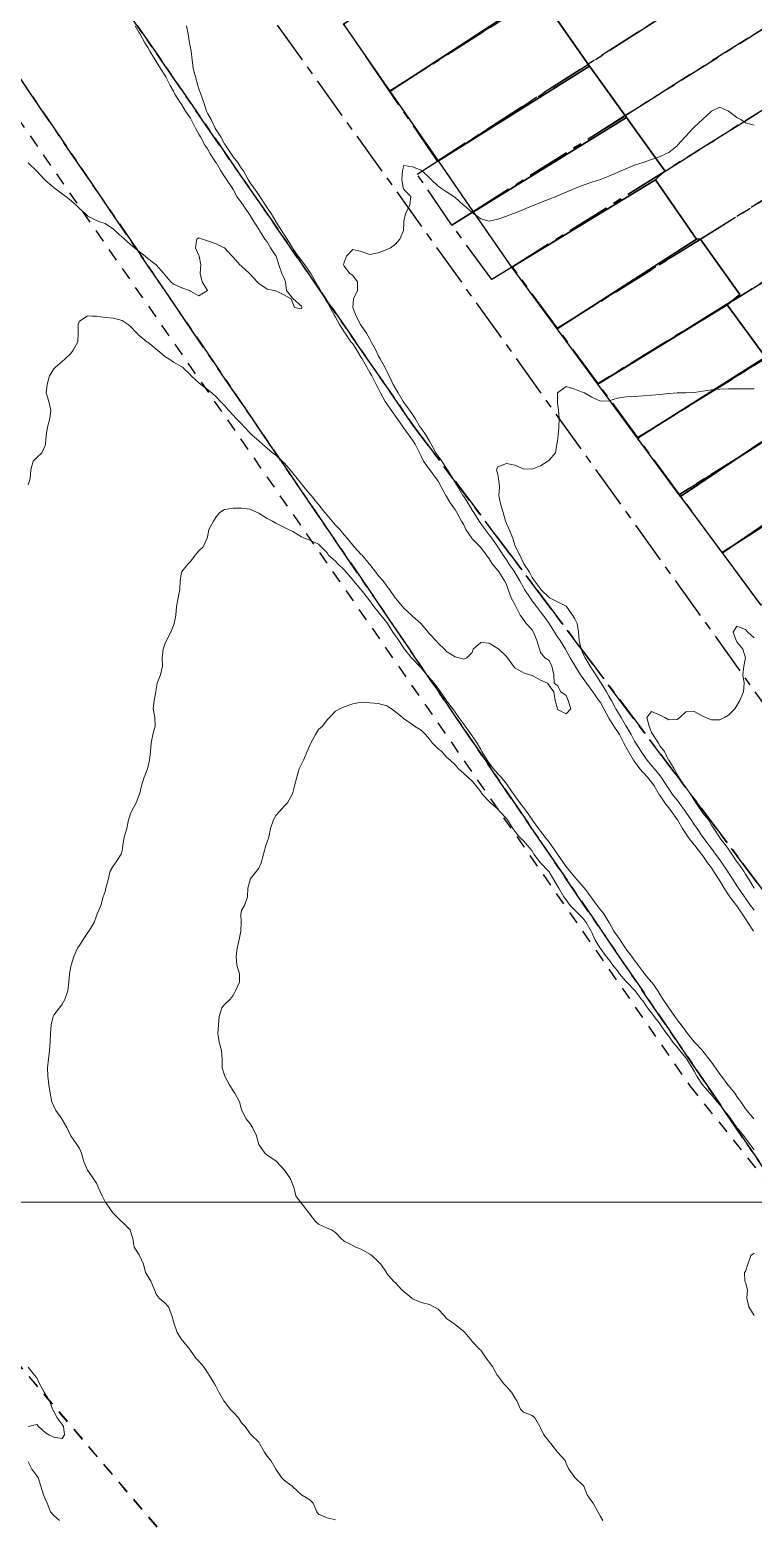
# Model space of a CAD drawing. Header units: centimetres. Extents: x 0 to 642158, y -847 to 649707.
# Drawn here: x 616674.8 to 616717.2, y 621268.8 to 621356 of the extents above; entities that cross this region are included whole.
import ezdxf

# ---------------------------------------------------------------- set-up
doc = ezdxf.new("R2010")
doc.units = ezdxf.units.CM
doc.header["$MEASUREMENT"] = 0
doc.linetypes.add('CENTERX2', pattern=[4, 2.5, -0.5, 0.5, -0.5])
doc.linetypes.add('JIS_02_0.7', pattern=[1.35, 0.75, -0.6])
for name, color, linetype, lineweight in [('MEV_grille', 254, 'Continuous', 9), ('WAL_parcellaire agricole', 7, 'JIS_02_0.7', 25), ('WAL_topographie 0.5', 253, 'Continuous', 20)]:
    doc.layers.add(name, color=color, linetype=linetype, lineweight=lineweight)
doc.layers.add('SPW_batiments', color=7, linetype='Continuous')
doc.layers.add('SPW_parcellaire cadastral', color=7, linetype='CENTERX2', lineweight=25, true_color=0xff0542)

# ---------------------------------------------------------------- blocks, each defined once
blk = doc.blocks.new('*U114')
at = {"layer": 'MEV_grille', "transparency": 33554687}
blk.add_lwpolyline([(-1338.461, 0), (1338.461, 0)], dxfattribs=at)
blk = doc.blocks.new('*U115')
at = {"layer": 'MEV_grille', "color": 0, "linetype": 'ByBlock', "lineweight": -2, "transparency": 16777216}
blk.add_blockref('*U114', (0, -1100), dxfattribs=at)

msp = doc.modelspace()

# ---------------------------------------------------------------- linework, layer by layer
at = {"layer": 'SPW_batiments'}
for points in [[(616702.088, 621361.83), (616704.667, 621358.12), (616695.948, 621352.417), (616693.318, 621356.225), (616693.233, 621356.349), (616701.96, 621362.015), (616702.088, 621361.83)], [(616707.482, 621354.071), (616707.61, 621353.886), (616698.766, 621348.335), (616695.948, 621352.417), (616704.667, 621358.12), (616707.482, 621354.071)], [(616717.918, 621336.836), (616715.67, 621339.905), (616716.42, 621340.505), (616714.087, 621343.772), (616713.887, 621343.755), (616711.469, 621347.222), (616712.019, 621347.755), (616709.776, 621350.875), (616707.722, 621353.73), (616707.61, 621353.886), (616707.482, 621354.071), (616704.667, 621358.12)], [(616707.722, 621353.73), (616709.776, 621350.875), (616700.824, 621345.356), (616698.766, 621348.335), (616707.61, 621353.886), (616707.722, 621353.73)], [(616712.019, 621347.755), (616711.469, 621347.222), (616703.07, 621342.104), (616700.824, 621345.356), (616709.776, 621350.875), (616712.019, 621347.755)], [(616713.887, 621343.755), (616705.721, 621338.504), (616703.07, 621342.104), (616711.469, 621347.222), (616713.887, 621343.755)], [(616716.42, 621340.505), (616715.67, 621339.905), (616708.101, 621335.269), (616705.721, 621338.504), (616713.887, 621343.755), (616714.087, 621343.772), (616716.42, 621340.505)], [(616717.918, 621336.836), (616710.433, 621332.102), (616708.101, 621335.269), (616715.67, 621339.905), (616717.918, 621336.836)], [(616720.271, 621333.623), (616712.945, 621328.691), (616712.811, 621328.872), (616710.433, 621332.102), (616717.918, 621336.836), (616720.271, 621333.623)], [(616723.614, 621330.99), (616715.392, 621325.39), (616713.034, 621328.57), (616712.945, 621328.691), (616720.271, 621333.623), (616721.221, 621334.156), (616723.614, 621330.99)], [(616726.122, 621327.674), (616717.662, 621322.328), (616715.392, 621325.39), (616723.614, 621330.99), (616726.122, 621327.674)]]:
    msp.add_lwpolyline(points, dxfattribs=at)
at = {"layer": 'SPW_parcellaire cadastral'}
for points in [[(616566.625, 621511.044), (616564.791, 621513.686), (616562.26, 621517.345), (616562.09, 621517.555), (616560.837, 621519.073), (616559.593, 621520.62), (616559.431, 621521.093), (616562.84, 621525.118), (616566.156, 621529.044), (616642.743, 621421.307), (616722.612, 621309.833), (616752.379, 621269.003), (616769.052, 621263.236), (616759.547, 621253.317), (616749.116, 621266.152), (616727.057, 621293.296), (616697.336, 621332.785), (616601.598, 621471.483), (616596.393, 621467.821), (616586.863, 621481.938), (616577.257, 621496.035), (616566.625, 621511.044)], [(616759.547, 621253.317), (616758.203, 621251.915), (616755.27, 621248.854), (616753.119, 621246.609), (616718.835, 621287.856), (616605.696, 621453.681), (616596.393, 621467.821), (616601.598, 621471.483), (616697.336, 621332.785), (616727.057, 621293.296), (616749.116, 621266.152), (616759.547, 621253.317)], [(616605.696, 621453.681), (616718.835, 621287.856), (616753.119, 621246.609)], [(616693.218, 621356.362), (616704.232, 621363.314), (616705.797, 621364.302), (616709.229, 621366.469), (616711.894, 621368.151), (616766.461, 621403.571), (616769.222, 621399.536), (616738.445, 621379.409), (616707.749, 621359.928), (616695.915, 621352.417), (616693.218, 621356.362)], [(616775.859, 621388.838), (616778.838, 621384.107), (616723.226, 621349.439), (616721.529, 621348.381), (616719.201, 621346.929), (616714.046, 621343.716), (616705.746, 621338.542), (616703.102, 621342.142), (616711.979, 621347.698), (616722.256, 621354.13), (616746.002, 621368.991), (616775.859, 621388.838)], [(616708.124, 621335.303), (616705.746, 621338.542), (616714.046, 621343.716), (616719.201, 621346.929), (616721.529, 621348.381), (616723.226, 621349.439), (616778.838, 621384.107), (616781.304, 621380.351), (616751.203, 621361.822), (616725.652, 621346.093), (616723.949, 621345.044), (616716.411, 621340.404), (616715.593, 621339.9), (616708.124, 621335.303)], [(616741.196, 621375.617), (616719.391, 621361.607), (616717.174, 621360.183), (616713.892, 621358.074), (616710.43, 621355.85), (616698.715, 621348.323), (616695.915, 621352.417), (616707.749, 621359.928), (616738.445, 621379.409), (616741.196, 621375.617)], [(616699.561, 621344.58), (616697.525, 621347.558), (616698.715, 621348.323), (616710.43, 621355.85), (616713.892, 621358.074), (616717.174, 621360.183), (616719.391, 621361.607), (616741.196, 621375.617), (616743.566, 621372.35), (616719.245, 621356.997), (616716.895, 621355.518), (616709.645, 621350.944), (616700.758, 621345.335), (616699.561, 621344.58)], [(616699.561, 621344.58), (616700.758, 621345.335), (616709.645, 621350.944), (616716.895, 621355.518), (616719.245, 621356.997), (616743.566, 621372.35), (616746.002, 621368.991), (616722.256, 621354.13), (616711.979, 621347.698), (616703.102, 621342.142), (616701.902, 621341.392), (616699.561, 621344.58)], [(616710.45, 621332.133), (616708.124, 621335.303), (616715.593, 621339.9), (616716.411, 621340.404), (616723.949, 621345.044), (616725.652, 621346.093), (616751.203, 621361.822), (616753.378, 621358.824), (616727.415, 621342.681), (616717.892, 621336.76), (616710.45, 621332.133)], [(616710.45, 621332.133), (616717.892, 621336.76), (616727.415, 621342.681), (616753.378, 621358.824), (616755.666, 621355.67), (616728.039, 621338.324), (616727.027, 621337.689), (616712.889, 621328.812), (616710.45, 621332.133)], [(616712.889, 621328.812), (616727.027, 621337.689), (616728.039, 621338.324), (616755.666, 621355.67), (616757.938, 621352.538), (616732.172, 621336.111), (616729.301, 621334.281), (616715.386, 621325.41), (616712.889, 621328.812)], [(616717.643, 621322.336), (616715.386, 621325.41), (616729.301, 621334.281), (616732.172, 621336.111), (616757.938, 621352.538), (616760.287, 621349.299), (616734.324, 621332.883), (616727.594, 621328.628), (616717.643, 621322.336)]]:
    msp.add_lwpolyline(points, dxfattribs=at)
at = {"layer": 'WAL_parcellaire agricole'}
for points in [[(616810.251, 621070.768), (616781.35, 621080.764), (616765.85, 621085.362), (616748.357, 621090.818), (616682.918, 621169.639), (616661.738, 621197.449), (616602.087, 621269.369), (616526.994, 621299.499), (616576.822, 621338.338), (616533.815, 621402.665), (616552.813, 621416.834), (616582.717, 621382.138), (616635.423, 621323.445), (616688.43, 621261.152), (616732.293, 621211.325), (616828.245, 621125.169), (616881.648, 621072.228), (616874.217, 621071.21), (616845.277, 621069.528), (616834.321, 621069.895), (616821.725, 621073.496), (616819.913, 621067.675), (616810.251, 621070.768)], [(616635.423, 621323.445), (616673.319, 621352.016), (616713.492, 621294.188), (616745.83, 621253.858), (616755.498, 621243.526), (616729.279, 621214.505), (616688.43, 621261.152), (616635.423, 621323.445)]]:
    msp.add_lwpolyline(points, dxfattribs=at)
at = {"layer": 'WAL_topographie 0.5'}
for points in [[(616684.022, 621356.25), (616684.11, 621355.75), (616684.194, 621355.25), (616684.25, 621354.958), (616684.299, 621354.75), (616684.353, 621354.25), (616684.414, 621353.75), (616684.542, 621353.25), (616684.689, 621352.75), (616684.75, 621352.562), (616684.854, 621352.25), (616685.044, 621351.75), (616685.199, 621351.25), (616685.25, 621351.119), (616685.458, 621350.75), (616685.7, 621350.25), (616685.75, 621350.162), (616686.027, 621349.75), (616686.25, 621349.328), (616686.303, 621349.25), (616686.637, 621348.75), (616686.75, 621348.576), (616687.021, 621348.25), (616687.25, 621347.897), (616687.359, 621347.75), (616687.634, 621347.25), (616687.75, 621347.056), (616687.966, 621346.75), (616688.25, 621346.344), (616688.321, 621346.25), (616688.649, 621345.75), (616688.75, 621345.592), (616688.971, 621345.25), (616689.25, 621344.79), (616689.275, 621344.75), (616689.59, 621344.25), (616689.75, 621343.986), (616689.907, 621343.75), (616690.217, 621343.25), (616690.25, 621343.202), (616690.565, 621342.75), (616690.75, 621342.51), (616690.955, 621342.25), (616691.25, 621341.813), (616691.291, 621341.75), (616691.571, 621341.25), (616691.75, 621340.933), (616691.86, 621340.75), (616692.14, 621340.25), (616692.25, 621340.06), (616692.428, 621339.75), (616692.711, 621339.25), (616692.75, 621339.18), (616692.983, 621338.75), (616693.25, 621338.329), (616693.303, 621338.25), (616693.651, 621337.75), (616693.75, 621337.616), (616693.988, 621337.25), (616694.25, 621336.829), (616694.296, 621336.75), (616694.57, 621336.25), (616694.75, 621335.95), (616694.865, 621335.75), (616695.134, 621335.25), (616695.25, 621335.023), (616695.378, 621334.75), (616695.652, 621334.25), (616695.75, 621334.114), (616695.997, 621333.75), (616696.25, 621333.396), (616696.35, 621333.25), (616696.7, 621332.75), (616696.75, 621332.687), (616697.057, 621332.25), (616697.25, 621331.988), (616697.403, 621331.75), (616697.661, 621331.25), (616697.75, 621331.056), (616697.888, 621330.75), (616698.25, 621330.275), (616698.268, 621330.25), (616698.639, 621329.75), (616698.75, 621329.588), (616698.931, 621329.25), (616699.211, 621328.75), (616699.25, 621328.686), (616699.504, 621328.25), (616699.75, 621327.922), (616699.853, 621327.75), (616700.126, 621327.25), (616700.25, 621327.03), (616700.38, 621326.75), (616700.717, 621326.25), (616700.75, 621326.214), (616701.205, 621325.75), (616701.25, 621325.704), (616701.578, 621325.25), (616701.75, 621325.029), (616701.922, 621324.75), (616702.25, 621324.352), (616702.318, 621324.25), (616702.632, 621323.75), (616702.75, 621323.532), (616702.852, 621323.25), (616703.029, 621322.75), (616703.25, 621322.368), (616703.297, 621322.25), (616703.548, 621321.75), (616703.75, 621321.489), (616703.915, 621321.25), (616704.25, 621320.879), (616704.329, 621320.75), (616704.528, 621320.25), (616704.681, 621319.75), (616704.75, 621319.562), (616705, 621319.25), (616705.25, 621319.083), (616705.4, 621318.75), (616705.528, 621318.25), (616705.55, 621317.75), (616705.75, 621317.625), (616705.927, 621317.25), (616706.25, 621317.038), (616706.36, 621316.75), (616706.53, 621316.25), (616706.25, 621315.958), (616705.75, 621316.224), (616705.736, 621316.25), (616705.596, 621316.75), (616705.536, 621317.25), (616705.25, 621317.614), (616705.156, 621317.75), (616704.75, 621317.941), (616704.25, 621318.203), (616704.096, 621318.25), (616703.75, 621318.362), (616703.25, 621318.662), (616703.17, 621318.75), (616702.816, 621319.25), (616702.75, 621319.326), (616702.298, 621319.75), (616702.25, 621319.787), (616701.75, 621320.099), (616701.25, 621320.148), (616700.812, 621319.75), (616700.75, 621319.558), (616700.442, 621319.25), (616700.25, 621319.164), (616699.973, 621319.25), (616699.75, 621319.306), (616699.25, 621319.61), (616699.133, 621319.75), (616698.75, 621320.099), (616698.618, 621320.25), (616698.25, 621320.639), (616698.173, 621320.75), (616697.75, 621321.239), (616697.74, 621321.25), (616697.25, 621321.689), (616697.19, 621321.75), (616696.75, 621322.148), (616696.671, 621322.25), (616696.25, 621322.739), (616696.242, 621322.75), (616695.905, 621323.25), (616695.75, 621323.445), (616695.538, 621323.75), (616695.25, 621324.068), (616695.106, 621324.25), (616694.75, 621324.701), (616694.714, 621324.75), (616694.3, 621325.25), (616694.25, 621325.291), (616693.838, 621325.75), (616693.75, 621325.842), (616693.426, 621326.25), (616693.25, 621326.439), (616692.993, 621326.75), (616692.75, 621327.017), (616692.543, 621327.25), (616692.25, 621327.601), (616692.122, 621327.75), (616691.75, 621328.211), (616691.718, 621328.25), (616691.314, 621328.75), (616691.25, 621328.821), (616690.897, 621329.25), (616690.75, 621329.429), (616690.49, 621329.75), (616690.25, 621330.051), (616690.087, 621330.25), (616689.75, 621330.63), (616689.629, 621330.75), (616689.25, 621331.1), (616689.059, 621331.25), (616688.75, 621331.511), (616688.461, 621331.75), (616688.25, 621331.946), (616687.892, 621332.25), (616687.75, 621332.39), (616687.408, 621332.75), (616687.25, 621332.939), (616686.931, 621333.25), (616686.75, 621333.445), (616686.475, 621333.75), (616686.25, 621334.02), (616686.017, 621334.25), (616685.75, 621334.523), (616685.497, 621334.75), (616685.25, 621334.958), (616684.863, 621335.25), (616684.75, 621335.344), (616684.302, 621335.75), (616684.25, 621335.813), (616683.78, 621336.25), (616683.75, 621336.273), (616683.25, 621336.553), (616682.977, 621336.75), (616682.75, 621336.888), (616682.313, 621337.25), (616682.25, 621337.321), (616681.75, 621337.723), (616681.707, 621337.75), (616681.25, 621338.121), (616681.121, 621338.25), (616680.75, 621338.648), (616680.601, 621338.75), (616680.25, 621338.986), (616679.75, 621339.134), (616679.25, 621339.165), (616678.75, 621339.238), (616678.5, 621339.25), (616678.25, 621339.26), (616678.204, 621339.25), (616677.75, 621338.956), (616677.685, 621338.75), (616677.679, 621338.25), (616677.654, 621337.75), (616677.391, 621337.25), (616677.25, 621337.054), (616676.91, 621336.75), (616676.75, 621336.583), (616676.35, 621336.25), (616676.25, 621336.167), (616675.994, 621335.75), (616675.861, 621335.25), (616675.813, 621334.75), (616675.961, 621334.25), (616676.077, 621333.75), (616676.012, 621333.25), (616675.892, 621332.75), (616675.806, 621332.25), (616675.767, 621331.75), (616675.75, 621331.679), (616675.543, 621331.25), (616675.25, 621330.967), (616675.047, 621330.75), (616674.905, 621330.25), (616674.863, 621329.75), (616674.75, 621329.375)], [(616681.013, 621356.25), (616681.25, 621355.841), (616681.305, 621355.75), (616681.59, 621355.25), (616681.75, 621354.978), (616681.877, 621354.75), (616682.18, 621354.25), (616682.25, 621354.151), (616682.505, 621353.75), (616682.75, 621353.346), (616682.804, 621353.25), (616683.06, 621352.75), (616683.25, 621352.423), (616683.343, 621352.25), (616683.641, 621351.75), (616683.75, 621351.609), (616683.97, 621351.25), (616684.25, 621350.835), (616684.295, 621350.75), (616684.554, 621350.25), (616684.75, 621349.905), (616684.831, 621349.75), (616685.103, 621349.25), (616685.25, 621349.031), (616685.401, 621348.75), (616685.747, 621348.25), (616685.75, 621348.247), (616686.034, 621347.75), (616686.25, 621347.43), (616686.36, 621347.25), (616686.685, 621346.75), (616686.75, 621346.652), (616686.973, 621346.25), (616687.25, 621345.887), (616687.342, 621345.75), (616687.668, 621345.25), (616687.75, 621345.13), (616687.976, 621344.75), (616688.25, 621344.339), (616688.298, 621344.25), (616688.614, 621343.75), (616688.75, 621343.594), (616688.935, 621343.25), (616689.25, 621342.779), (616689.265, 621342.75), (616689.431, 621342.25), (616689.6, 621341.75), (616689.75, 621341.417), (616689.811, 621341.25), (616689.882, 621340.75), (616690.25, 621340.283), (616690.27, 621340.25), (616690.75, 621339.821), (616690.777, 621339.75), (616690.75, 621339.676), (616690.35, 621339.75), (616690.25, 621340), (616690.15, 621340.25), (616689.75, 621340.472), (616689.25, 621340.726), (616689.15, 621340.75), (616688.75, 621340.833), (616688.25, 621341.15), (616688.157, 621341.25), (616687.75, 621341.699), (616687.707, 621341.75), (616687.25, 621342.171), (616687.15, 621342.25), (616686.75, 621342.694), (616686.701, 621342.75), (616686.25, 621343.237), (616686.23, 621343.25), (616685.75, 621343.481), (616685.25, 621343.653), (616684.95, 621343.75), (616684.75, 621343.83), (616684.625, 621343.75), (616684.556, 621343.25), (616684.75, 621342.788), (616684.767, 621342.75), (616684.853, 621342.25), (616684.826, 621341.75), (616684.934, 621341.25), (616685.25, 621340.75), (616685.25, 621340.75), (616685.25, 621340.75), (616684.75, 621340.432), (616684.25, 621340.71), (616684.187, 621340.75), (616683.75, 621340.896), (616683.25, 621341.116), (616683.101, 621341.25), (616682.75, 621341.665), (616682.687, 621341.75), (616682.25, 621342.244), (616682.243, 621342.25), (616681.75, 621342.629), (616681.6, 621342.75), (616681.25, 621343.033), (616680.981, 621343.25), (616680.75, 621343.437), (616680.39, 621343.75), (616680.25, 621343.871), (616679.829, 621344.25), (616679.75, 621344.338), (616679.25, 621344.666), (616678.991, 621344.75), (616678.75, 621344.839), (616678.25, 621345.105), (616678.086, 621345.25), (616677.75, 621345.549), (616677.56, 621345.75), (616677.25, 621346.01), (616676.963, 621346.25), (616676.75, 621346.412), (616676.281, 621346.75), (616676.25, 621346.771), (616675.75, 621347.201), (616675.705, 621347.25), (616675.25, 621347.74), (616675.24, 621347.75), (616674.75, 621348.23)], [(616717.25, 621350.425), (616716.75, 621350.558), (616716.472, 621350.75), (616716.25, 621350.875), (616715.75, 621351.25), (616715.75, 621351.25), (616715.25, 621351.488), (616714.75, 621351.25), (616714.75, 621351.25), (616714.25, 621350.78), (616714.221, 621350.75), (616713.75, 621350.318), (616713.686, 621350.25), (616713.25, 621349.778), (616713.225, 621349.75), (616712.775, 621349.25), (616712.75, 621349.225), (616712.25, 621348.828), (616712.091, 621348.75), (616711.75, 621348.6), (616711.25, 621348.417), (616710.75, 621348.25), (616710.75, 621348.25), (616710.25, 621348.076), (616709.75, 621347.877), (616709.467, 621347.75), (616709.25, 621347.654), (616708.75, 621347.44), (616708.25, 621347.25), (616708.25, 621347.25), (616707.75, 621347.083), (616707.25, 621346.913), (616706.829, 621346.75), (616706.75, 621346.72), (616706.25, 621346.5), (616705.75, 621346.28), (616705.671, 621346.25), (616705.25, 621346.087), (616704.75, 621345.9), (616704.375, 621345.75), (616704.25, 621345.702), (616703.75, 621345.495), (616703.25, 621345.281), (616703.167, 621345.25), (616702.75, 621345.094), (616702.25, 621344.932), (616701.75, 621344.814), (616701.25, 621344.933), (616700.831, 621345.25), (616700.75, 621345.313), (616700.25, 621345.733), (616700.234, 621345.75), (616699.75, 621346.192), (616699.665, 621346.25), (616699.25, 621346.525), (616698.894, 621346.75), (616698.75, 621346.853), (616698.347, 621347.25), (616698.25, 621347.35), (616697.821, 621347.75), (616697.75, 621347.8), (616697.25, 621347.995), (616696.75, 621348.058), (616696.659, 621347.75), (616696.63, 621347.25), (616696.703, 621346.75), (616696.75, 621346.663), (616697.163, 621346.25), (616697.096, 621345.75), (616696.85, 621345.25), (616696.75, 621344.796), (616696.738, 621344.75), (616696.721, 621344.25), (616696.518, 621343.75), (616696.25, 621343.45), (616695.956, 621343.25), (616695.75, 621343.141), (616695.25, 621342.95), (616694.75, 621342.847), (616694.25, 621343.022), (616693.75, 621343.141), (616693.382, 621342.75), (616693.25, 621342.404), (616693.22, 621342.25), (616693.25, 621342.181), (616693.588, 621341.75), (616693.75, 621341.62), (616694.033, 621341.25), (616694.028, 621340.75), (616693.807, 621340.25), (616693.761, 621339.75), (616693.959, 621339.25), (616694.213, 621338.75), (616694.25, 621338.69), (616694.567, 621338.25), (616694.75, 621337.89), (616694.835, 621337.75), (616695.106, 621337.25), (616695.25, 621336.938), (616695.359, 621336.75), (616695.631, 621336.25), (616695.75, 621336.005), (616695.891, 621335.75), (616696.126, 621335.25), (616696.25, 621335.003), (616696.404, 621334.75), (616696.714, 621334.25), (616696.75, 621334.199), (616697.083, 621333.75), (616697.25, 621333.491), (616697.409, 621333.25), (616697.71, 621332.75), (616697.75, 621332.692), (616698.057, 621332.25), (616698.25, 621331.921), (616698.349, 621331.75), (616698.624, 621331.25), (616698.75, 621331.057), (616698.963, 621330.75), (616699.25, 621330.319), (616699.297, 621330.25), (616699.61, 621329.75), (616699.75, 621329.511), (616699.914, 621329.25), (616700.207, 621328.75), (616700.25, 621328.685), (616700.532, 621328.25), (616700.75, 621327.895), (616700.846, 621327.75), (616701.153, 621327.25), (616701.25, 621327.107), (616701.506, 621326.75), (616701.75, 621326.445), (616701.893, 621326.25), (616702.248, 621325.75), (616702.25, 621325.747), (616702.565, 621325.25), (616702.75, 621324.975), (616702.897, 621324.75), (616703.24, 621324.25), (616703.25, 621324.235), (616703.531, 621323.75), (616703.75, 621323.354), (616703.814, 621323.25), (616704.134, 621322.75), (616704.25, 621322.586), (616704.51, 621322.25), (616704.75, 621321.933), (616704.904, 621321.75), (616705.25, 621321.255), (616705.254, 621321.25), (616705.564, 621320.75), (616705.75, 621320.469), (616705.897, 621320.25), (616706.204, 621319.75), (616706.25, 621319.672), (616706.474, 621319.25), (616706.75, 621318.784), (616706.771, 621318.75), (616707.096, 621318.25), (616707.25, 621318.025), (616707.435, 621317.75), (616707.75, 621317.325), (616707.801, 621317.25), (616708.162, 621316.75), (616708.25, 621316.623), (616708.448, 621316.25), (616708.727, 621315.75), (616708.75, 621315.715), (616709.034, 621315.25), (616709.25, 621314.938), (616709.362, 621314.75), (616709.63, 621314.25), (616709.75, 621314.036), (616709.902, 621313.75), (616710.199, 621313.25), (616710.25, 621313.176), (616710.552, 621312.75), (616710.75, 621312.528), (616711.005, 621312.25), (616711.25, 621311.96), (616711.399, 621311.75), (616711.688, 621311.25), (616711.75, 621311.155), (616712.018, 621310.75), (616712.25, 621310.457), (616712.409, 621310.25), (616712.75, 621309.769), (616712.762, 621309.75), (616713.063, 621309.25), (616713.25, 621308.967), (616713.387, 621308.75), (616713.75, 621308.296), (616713.784, 621308.25), (616714.176, 621307.75), (616714.25, 621307.654), (616714.529, 621307.25), (616714.75, 621306.953), (616714.884, 621306.75), (616715.208, 621306.25), (616715.25, 621306.185), (616715.492, 621305.75), (616715.75, 621305.371), (616715.833, 621305.25), (616716.229, 621304.75), (616716.25, 621304.723), (616716.562, 621304.25), (616716.75, 621303.958), (616716.879, 621303.75), (616717.223, 621303.25)], [(616717.25, 621334.982), (616716.75, 621334.992), (616716.25, 621335), (616715.75, 621335), (616715.25, 621334.977), (616714.75, 621334.926), (616714.25, 621334.859), (616713.75, 621334.785), (616713.25, 621334.75), (616713.25, 621334.75), (616712.75, 621334.75), (616712.25, 621334.72), (616711.75, 621334.664), (616711.25, 621334.621), (616710.75, 621334.578), (616710.25, 621334.543), (616709.75, 621334.517), (616709.25, 621334.436), (616708.75, 621334.288), (616708.25, 621334.262), (616707.75, 621334.5), (616707.317, 621334.75), (616707.25, 621334.778), (616706.75, 621334.969), (616706.25, 621335.132), (616705.75, 621334.75), (616705.75, 621334.749), (616705.738, 621334.25), (616705.75, 621334.15), (616705.793, 621333.75), (616705.83, 621333.25), (616705.824, 621332.75), (616705.786, 621332.25), (616705.75, 621331.95), (616705.708, 621331.75), (616705.631, 621331.25), (616705.25, 621330.806), (616705.179, 621330.75), (616704.75, 621330.489), (616704.25, 621330.285), (616703.75, 621330.304), (616703.25, 621330.512), (616702.75, 621330.625), (616702.25, 621330.429), (616702.169, 621330.25), (616702.25, 621329.972), (616702.296, 621329.75), (616702.352, 621329.25), (616702.303, 621328.75), (616702.407, 621328.25), (616702.563, 621327.75), (616702.698, 621327.25), (616702.75, 621327.109), (616702.904, 621326.75), (616703.123, 621326.25), (616703.25, 621325.83), (616703.283, 621325.75), (616703.541, 621325.25), (616703.75, 621324.786), (616703.77, 621324.75), (616704.096, 621324.25), (616704.25, 621323.936), (616704.393, 621323.75), (616704.75, 621323.274), (616704.775, 621323.25), (616705.25, 621322.769), (616705.28, 621322.75), (616705.75, 621322.516), (616706.25, 621322.27), (616706.275, 621322.25), (616706.621, 621321.75), (616706.75, 621321.522), (616706.888, 621321.25), (616706.976, 621320.75), (616707.004, 621320.25), (616707.123, 621319.75), (616707.25, 621319.464), (616707.353, 621319.25), (616707.651, 621318.75), (616707.75, 621318.601), (616707.984, 621318.25), (616708.25, 621317.824), (616708.299, 621317.75), (616708.611, 621317.25), (616708.75, 621317.002), (616708.9, 621316.75), (616709.161, 621316.25), (616709.25, 621316.092), (616709.471, 621315.75), (616709.75, 621315.268), (616709.761, 621315.25), (616710.052, 621314.75), (616710.25, 621314.372), (616710.328, 621314.25), (616710.642, 621313.75), (616710.75, 621313.58), (616710.993, 621313.25), (616711.25, 621312.942), (616711.413, 621312.75), (616711.75, 621312.341), (616711.818, 621312.25), (616712.138, 621311.75), (616712.25, 621311.564), (616712.477, 621311.25), (616712.75, 621310.904), (616712.869, 621310.75), (616713.226, 621310.25), (616713.25, 621310.215), (616713.575, 621309.75), (616713.75, 621309.484), (616713.909, 621309.25), (616714.248, 621308.75), (616714.25, 621308.747), (616714.615, 621308.25), (616714.75, 621308.071), (616714.999, 621307.75), (616715.25, 621307.408), (616715.368, 621307.25), (616715.695, 621306.75), (616715.75, 621306.661), (616716.016, 621306.25), (616716.25, 621305.889), (616716.345, 621305.75), (616716.695, 621305.25), (616716.75, 621305.175), (616717.05, 621304.75), (616717.25, 621304.465)], [(616717.242, 621292.25), (616716.828, 621292.75), (616716.75, 621292.845), (616716.482, 621293.25), (616716.25, 621293.562), (616716.114, 621293.75), (616715.75, 621294.199), (616715.71, 621294.25), (616715.337, 621294.75), (616715.25, 621294.868), (616714.982, 621295.25), (616714.75, 621295.573), (616714.629, 621295.75), (616714.25, 621296.218), (616714.226, 621296.25), (616713.761, 621296.75), (616713.75, 621296.761), (616713.353, 621297.25), (616713.25, 621297.383), (616712.983, 621297.75), (616712.75, 621298.054), (616712.615, 621298.25), (616712.259, 621298.75), (616712.25, 621298.762), (616711.918, 621299.25), (616711.75, 621299.514), (616711.614, 621299.75), (616711.26, 621300.25), (616711.25, 621300.261), (616710.837, 621300.75), (616710.75, 621300.863), (616710.467, 621301.25), (616710.25, 621301.532), (616710.084, 621301.75), (616709.75, 621302.216), (616709.727, 621302.25), (616709.392, 621302.75), (616709.25, 621302.941), (616709.044, 621303.25), (616708.758, 621303.75), (616708.75, 621303.762), (616708.445, 621304.25), (616708.25, 621304.491), (616708.06, 621304.75), (616707.75, 621305.175), (616707.694, 621305.25), (616707.319, 621305.75), (616707.25, 621305.833), (616706.895, 621306.25), (616706.75, 621306.396), (616706.458, 621306.75), (616706.25, 621307.027), (616706.101, 621307.25), (616705.75, 621307.746), (616705.747, 621307.75), (616705.399, 621308.25), (616705.25, 621308.444), (616705.028, 621308.75), (616704.75, 621309.095), (616704.633, 621309.25), (616704.263, 621309.75), (616704.25, 621309.769), (616703.918, 621310.25), (616703.75, 621310.481), (616703.542, 621310.75), (616703.25, 621311.159), (616703.184, 621311.25), (616702.835, 621311.75), (616702.75, 621311.858), (616702.435, 621312.25), (616702.25, 621312.451), (616702.003, 621312.75), (616701.75, 621313.083), (616701.627, 621313.25), (616701.317, 621313.75), (616701.25, 621313.867), (616701.03, 621314.25), (616700.75, 621314.667), (616700.693, 621314.75), (616700.33, 621315.25), (616700.25, 621315.359), (616699.973, 621315.75), (616699.75, 621316.061), (616699.608, 621316.25), (616699.25, 621316.735), (616699.239, 621316.75), (616698.892, 621317.25), (616698.75, 621317.439), (616698.516, 621317.75), (616698.25, 621318.075), (616698.098, 621318.25), (616697.75, 621318.653), (616697.659, 621318.75), (616697.25, 621319.193), (616697.193, 621319.25), (616696.791, 621319.75), (616696.75, 621319.807), (616696.442, 621320.25), (616696.25, 621320.537), (616696.108, 621320.75), (616695.787, 621321.25), (616695.75, 621321.302), (616695.396, 621321.75), (616695.25, 621321.936), (616694.987, 621322.25), (616694.75, 621322.57), (616694.61, 621322.75), (616694.25, 621323.225), (616694.224, 621323.25), (616693.793, 621323.75), (616693.75, 621323.808), (616693.375, 621324.25), (616693.25, 621324.404), (616692.884, 621324.75), (616692.75, 621324.897), (616692.343, 621325.25), (616692.25, 621325.39), (616691.903, 621325.75), (616691.75, 621325.899), (616691.25, 621326.125), (616690.932, 621326.25), (616690.75, 621326.325), (616690.25, 621326.633), (616690, 621326.75), (616689.75, 621326.871), (616689.25, 621327.134), (616689.047, 621327.25), (616688.75, 621327.403), (616688.25, 621327.707), (616688.157, 621327.75), (616687.75, 621327.946), (616687.25, 621328.005), (616686.75, 621328), (616686.25, 621327.934), (616685.981, 621327.75), (616685.75, 621327.5), (616685.6, 621327.25), (616685.336, 621326.75), (616685.25, 621326.333), (616685.236, 621326.25), (616685, 621325.75), (616684.75, 621325.5), (616684.533, 621325.25), (616684.25, 621324.881), (616684.114, 621324.75), (616683.75, 621324.306), (616683.721, 621324.25), (616683.655, 621323.75), (616683.623, 621323.25), (616683.524, 621322.75), (616683.443, 621322.25), (616683.402, 621321.75), (616683.293, 621321.25), (616683.25, 621321.143), (616683.105, 621320.75), (616682.853, 621320.25), (616682.75, 621320.044), (616682.646, 621319.75), (616682.593, 621319.25), (616682.607, 621318.75), (616682.491, 621318.25), (616682.301, 621317.75), (616682.25, 621317.417), (616682.219, 621317.25), (616682.119, 621316.75), (616682.068, 621316.25), (616682.174, 621315.75), (616682.19, 621315.25), (616682.043, 621314.75), (616681.95, 621314.25), (616681.919, 621313.75), (616681.85, 621313.25), (616681.75, 621312.813), (616681.731, 621312.75), (616681.546, 621312.25), (616681.393, 621311.75), (616681.259, 621311.25), (616681.25, 621311.221), (616681.076, 621310.75), (616680.808, 621310.25), (616680.75, 621310.111), (616680.632, 621309.75), (616680.519, 621309.25), (616680.375, 621308.75), (616680.3, 621308.25), (616680.25, 621307.95), (616680.203, 621307.75), (616679.864, 621307.25), (616679.75, 621307.094), (616679.557, 621306.75), (616679.437, 621306.25), (616679.298, 621305.75), (616679.25, 621305.563), (616679.141, 621305.25), (616679, 621304.75), (616678.799, 621304.25), (616678.75, 621304.139), (616678.61, 621303.75), (616678.309, 621303.25), (616678.25, 621303.169), (616677.973, 621302.75), (616677.75, 621302.403), (616677.638, 621302.25), (616677.417, 621301.75), (616677.268, 621301.25), (616677.25, 621301.167), (616677.162, 621300.75), (616677.127, 621300.25), (616677.065, 621299.75), (616676.906, 621299.25), (616676.75, 621298.958), (616676.577, 621298.75), (616676.25, 621298.318), (616676.217, 621298.25), (616676.093, 621297.75), (616676.052, 621297.25), (616676.031, 621296.75), (616676.006, 621296.25), (616675.932, 621295.75), (616675.878, 621295.25), (616675.903, 621294.75), (616675.964, 621294.25), (616676.037, 621293.75), (616676.14, 621293.25), (616676.25, 621292.99), (616676.368, 621292.75), (616676.73, 621292.25), (616676.75, 621292.212), (616677.011, 621291.75), (616677.25, 621291.25), (616677.25, 621291.25), (616677.606, 621290.75), (616677.75, 621290.526), (616677.879, 621290.25), (616678.017, 621289.75), (616678.23, 621289.25), (616678.25, 621289.221), (616678.583, 621288.75), (616678.75, 621288.492), (616678.856, 621288.25), (616679.083, 621287.75), (616679.25, 621287.401), (616679.361, 621287.25), (616679.716, 621286.75), (616679.75, 621286.706), (616680.22, 621286.25), (616680.25, 621286.225), (616680.725, 621285.75), (616680.75, 621285.679), (616680.878, 621285.25), (616680.95, 621284.75), (616681.25, 621284.288), (616681.275, 621284.25), (616681.5, 621283.75), (616681.628, 621283.25), (616681.75, 621283.046), (616681.926, 621282.75), (616682.154, 621282.25), (616682.25, 621282), (616682.423, 621281.75), (616682.75, 621281.484), (616682.964, 621281.25), (616683.159, 621280.75), (616683.25, 621280.387), (616683.297, 621280.25), (616683.471, 621279.75), (616683.75, 621279.318), (616683.8, 621279.25), (616684.221, 621278.75), (616684.25, 621278.694), (616684.558, 621278.25), (616684.75, 621278.065), (616685.024, 621277.75), (616685.25, 621277.4), (616685.35, 621277.25), (616685.663, 621276.75), (616685.75, 621276.568), (616685.917, 621276.25), (616686.206, 621275.75), (616686.25, 621275.704), (616686.573, 621275.25), (616686.75, 621275.078), (616687.068, 621274.75), (616687.25, 621274.464), (616687.454, 621274.25), (616687.75, 621273.817), (616687.8, 621273.75), (616688.25, 621273.322), (616688.297, 621273.25), (616688.579, 621272.75), (616688.75, 621272.51), (616688.967, 621272.25), (616689.25, 621271.75), (616689.25, 621271.75), (616689.58, 621271.25), (616689.75, 621271.09), (616690.212, 621270.75), (616690.25, 621270.714), (616690.75, 621270.25), (616690.75, 621270.25), (616691.25, 621269.958), (616691.442, 621269.75), (616691.66, 621269.25), (616691.75, 621269.11), (616692.25, 621268.896), (616692.75, 621268.772)], [(616717.25, 621320.407), (616716.894, 621320.75), (616716.75, 621320.897), (616716.25, 621321.105), (616716.03, 621320.75), (616716.207, 621320.25), (616716.25, 621320.187), (616716.6, 621319.75), (616716.75, 621319.25), (616716.75, 621319.25), (616716.75, 621319.25), (616716.656, 621318.75), (616716.6, 621318.25), (616716.674, 621317.75), (616716.621, 621317.25), (616716.417, 621316.75), (616716.25, 621316.445), (616716.125, 621316.25), (616715.75, 621315.888), (616715.515, 621315.75), (616715.25, 621315.621), (616714.75, 621315.61), (616714.397, 621315.75), (616714.25, 621315.818), (616713.75, 621316.109), (616713.25, 621316.076), (616712.909, 621315.75), (616712.75, 621315.633), (616712.25, 621315.615), (616712.023, 621315.75), (616711.75, 621315.886), (616711.25, 621316.11), (616710.968, 621315.75), (616711.101, 621315.25), (616711.25, 621314.864), (616711.324, 621314.75), (616711.647, 621314.25), (616711.75, 621314.08), (616712.004, 621313.75), (616712.246, 621313.25), (616712.25, 621313.243), (616712.574, 621312.75), (616712.75, 621312.403), (616712.84, 621312.25), (616713.181, 621311.75), (616713.25, 621311.653), (616713.555, 621311.25), (616713.75, 621310.903), (616713.849, 621310.75), (616714.187, 621310.25), (616714.25, 621310.157), (616714.574, 621309.75), (616714.75, 621309.441), (616714.901, 621309.25), (616715.222, 621308.75), (616715.25, 621308.709), (616715.602, 621308.25), (616715.75, 621308.038), (616715.955, 621307.75), (616716.25, 621307.308), (616716.296, 621307.25), (616716.643, 621306.75), (616716.75, 621306.573), (616716.966, 621306.25), (616717.25, 621305.755)], [(616717.25, 621290.437), (616717.026, 621290.75), (616716.75, 621291.125), (616716.641, 621291.25), (616716.25, 621291.747), (616716.248, 621291.75), (616715.882, 621292.25), (616715.75, 621292.449), (616715.494, 621292.75), (616715.25, 621293.075), (616715.096, 621293.25), (616714.75, 621293.663), (616714.668, 621293.75), (616714.25, 621294.224), (616714.229, 621294.25), (616713.904, 621294.75), (616713.75, 621295.039), (616713.622, 621295.25), (616713.311, 621295.75), (616713.25, 621295.833), (616712.909, 621296.25), (616712.75, 621296.453), (616712.501, 621296.75), (616712.25, 621297.093), (616712.119, 621297.25), (616711.775, 621297.75), (616711.75, 621297.787), (616711.401, 621298.25), (616711.25, 621298.465), (616711.001, 621298.75), (616710.75, 621299.141), (616710.66, 621299.25), (616710.283, 621299.75), (616710.25, 621299.788), (616709.797, 621300.25), (616709.75, 621300.307), (616709.376, 621300.75), (616709.25, 621300.923), (616708.989, 621301.25), (616708.75, 621301.581), (616708.598, 621301.75), (616708.25, 621302.227), (616708.233, 621302.25), (616707.921, 621302.75), (616707.75, 621303.166), (616707.706, 621303.25), (616707.414, 621303.75), (616707.25, 621303.983), (616706.967, 621304.25), (616706.75, 621304.478), (616706.481, 621304.75), (616706.25, 621305.08), (616706.112, 621305.25), (616705.81, 621305.75), (616705.75, 621305.866), (616705.536, 621306.25), (616705.25, 621306.716), (616705.219, 621306.75), (616704.75, 621307.246), (616704.746, 621307.25), (616704.365, 621307.75), (616704.25, 621307.936), (616703.98, 621308.25), (616703.75, 621308.528), (616703.507, 621308.75), (616703.25, 621309.098), (616703.132, 621309.25), (616702.819, 621309.75), (616702.75, 621309.843), (616702.364, 621310.25), (616702.25, 621310.376), (616701.828, 621310.75), (616701.75, 621310.836), (616701.352, 621311.25), (616701.25, 621311.398), (616700.975, 621311.75), (616700.75, 621312.016), (616700.485, 621312.25), (616700.25, 621312.472), (616699.937, 621312.75), (616699.75, 621312.976), (616699.46, 621313.25), (616699.25, 621313.434), (616698.96, 621313.75), (616698.75, 621313.909), (616698.421, 621314.25), (616698.25, 621314.473), (616698.016, 621314.75), (616697.75, 621315.013), (616697.365, 621315.25), (616697.25, 621315.332), (616696.75, 621315.679), (616696.657, 621315.75), (616696.25, 621316.08), (616696.031, 621316.25), (616695.75, 621316.439), (616695.25, 621316.565), (616694.75, 621316.61), (616694.25, 621316.644), (616693.75, 621316.548), (616693.25, 621316.368), (616693, 621316.25), (616692.75, 621316.117), (616692.383, 621315.75), (616692.25, 621315.607), (616691.987, 621315.25), (616691.75, 621315.045), (616691.574, 621314.75), (616691.295, 621314.25), (616691.25, 621314.139), (616691.087, 621313.75), (616690.865, 621313.25), (616690.75, 621313.025), (616690.622, 621312.75), (616690.486, 621312.25), (616690.35, 621311.75), (616690.25, 621311.365), (616690.2, 621311.25), (616689.941, 621310.75), (616689.75, 621310.576), (616689.472, 621310.25), (616689.25, 621310.01), (616689.106, 621309.75), (616688.946, 621309.25), (616688.85, 621308.75), (616688.75, 621308.472), (616688.673, 621308.25), (616688.537, 621307.75), (616688.398, 621307.25), (616688.25, 621306.925), (616688.11, 621306.75), (616687.75, 621306.276), (616687.739, 621306.25), (616687.612, 621305.75), (616687.583, 621305.25), (616687.425, 621304.75), (616687.25, 621304.458), (616687.2, 621304.25), (616687.213, 621303.75), (616687.205, 621303.25), (616687.095, 621302.75), (616686.992, 621302.25), (616686.92, 621301.75), (616686.973, 621301.25), (616687.13, 621300.75), (616687.128, 621300.25), (616686.885, 621299.75), (616686.75, 621299.481), (616686.563, 621299.25), (616686.25, 621298.956), (616686.098, 621298.75), (616685.942, 621298.25), (616685.895, 621297.75), (616685.853, 621297.25), (616685.938, 621296.75), (616686.078, 621296.25), (616686.1, 621295.75), (616686.115, 621295.25), (616686.25, 621294.817), (616686.273, 621294.75), (616686.541, 621294.25), (616686.75, 621293.89), (616686.85, 621293.75), (616687.121, 621293.25), (616687.25, 621292.8), (616687.264, 621292.75), (616687.516, 621292.25), (616687.75, 621291.962), (616687.891, 621291.75), (616688.113, 621291.25), (616688.25, 621290.75), (616688.25, 621290.75), (616688.615, 621290.25), (616688.75, 621290.125), (616689.25, 621289.79), (616689.292, 621289.75), (616689.75, 621289.25), (616689.75, 621289.25), (616690.103, 621288.75), (616690.25, 621288.393), (616690.295, 621288.25), (616690.429, 621287.75), (616690.75, 621287.304), (616690.793, 621287.25), (616691.189, 621286.75), (616691.25, 621286.667), (616691.571, 621286.25), (616691.75, 621286.083), (616692.25, 621285.848), (616692.516, 621285.75), (616692.75, 621285.604), (616693.077, 621285.25), (616693.25, 621285.095), (616693.75, 621284.843), (616693.942, 621284.75), (616694.25, 621284.629), (616694.75, 621284.338), (616694.87, 621284.25), (616695.25, 621283.898), (616695.398, 621283.75), (616695.72, 621283.25), (616695.75, 621283.202), (616696.146, 621282.75), (616696.25, 621282.65), (616696.635, 621282.25), (616696.75, 621282.153), (616697.213, 621281.75), (616697.25, 621281.72), (616697.75, 621281.51), (616698.25, 621281.381), (616698.5, 621281.25), (616698.75, 621281.111), (616699.111, 621280.75), (616699.25, 621280.571), (616699.7, 621280.25), (616699.75, 621280.221), (616700.25, 621279.803), (616700.309, 621279.75), (616700.725, 621279.25), (616700.75, 621279.224), (616701.2, 621278.75), (616701.25, 621278.708), (616701.574, 621278.25), (616701.75, 621278.019), (616701.944, 621277.75), (616702.217, 621277.25), (616702.25, 621277.2), (616702.596, 621276.75), (616702.75, 621276.59), (616703.054, 621276.25), (616703.25, 621275.927), (616703.357, 621275.75), (616703.583, 621275.25), (616703.75, 621275.089), (616704.25, 621274.881), (616704.408, 621274.75), (616704.702, 621274.25), (616704.75, 621274.167), (616704.947, 621273.75), (616705.25, 621273.367), (616705.356, 621273.25), (616705.75, 621272.75), (616705.75, 621272.75), (616706.181, 621272.25), (616706.25, 621272.068), (616706.396, 621271.75), (616706.75, 621271.25), (616706.75, 621271.25), (616707.25, 621270.796), (616707.279, 621270.75), (616707.486, 621270.25), (616707.75, 621269.854), (616707.828, 621269.75), (616708.109, 621269.25), (616708.25, 621268.969), (616708.39, 621268.75)], [(616717.25, 621284.381), (616717.062, 621284.25), (616716.89, 621283.75), (616716.75, 621283.312), (616716.688, 621283.25), (616716.704, 621282.75), (616716.75, 621282.667), (616716.864, 621282.25), (616716.833, 621281.75), (616716.938, 621281.25), (616717.25, 621280.75)], [(616674.75, 621277.712), (616675.13, 621277.25), (616675.25, 621277.097), (616675.422, 621276.75), (616675.693, 621276.25), (616675.75, 621276.156), (616676.002, 621275.75), (616676.18, 621275.25), (616676.25, 621275.131), (616676.443, 621274.75), (616676.75, 621274.353), (616676.819, 621274.25), (616676.87, 621273.75), (616676.75, 621273.533), (616676.25, 621273.625), (616675.967, 621273.75), (616675.75, 621273.893), (616675.347, 621274.25), (616675.25, 621274.361), (616674.75, 621274.25)], [(616674.75, 621272.173), (616674.97, 621271.75), (616675.25, 621271.361), (616675.33, 621271.25), (616675.5, 621270.75), (616675.658, 621270.25), (616675.75, 621270), (616675.856, 621269.75), (616676.064, 621269.25), (616676.25, 621269.033), (616676.59, 621268.75)]]:
    msp.add_lwpolyline(points, dxfattribs=at)

# ---------------------------------------------------------------- block references
at = {"layer": 'MEV_grille', "transparency": 33554687}
msp.add_blockref('*U115', (616669.481, 622387.381), dxfattribs=at)

doc.saveas('drawing.dxf')
